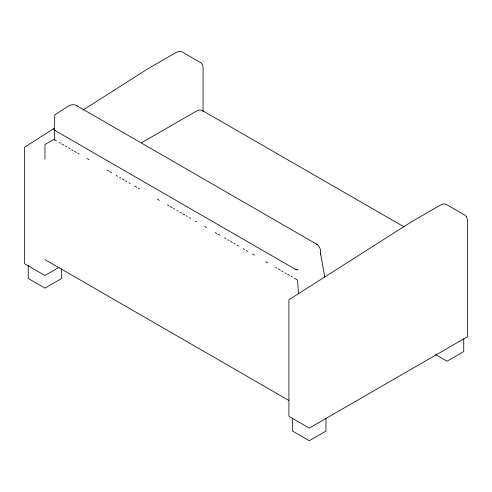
<?xml version="1.0" encoding="UTF-8"?>
<svg xmlns="http://www.w3.org/2000/svg" width="492" height="492" viewBox="0 0 492 492"><rect width="100%" height="100%" fill="white"/><g stroke="black" fill="none" stroke-linecap="round" stroke-linejoin="round"><path stroke-width="0.74" d="M54.384 128.227L24.6 147.176L24.6 263.737L44.956 275.489L58.905 267.433M82.871 110.11L147.625 68.929L176.72 52.127L180.152 51.26L181.942 51.838L200.73 62.687L202.587 64.76L203.085 67.349L203.085 111.586M141.536 142.772L196.542 111.014L199.408 110.017L201.861 110.276L404 226.824M297.34 269.8L297.863 269.739L295.249 269.235L54.729 130.337L54.145 129.39L54.827 114.907L67.951 106.352C70.35 104.747 73.603 104.015 76.266 105.417L317.186 244.512L319.333 246.732L320.304 249.253L320.741 254.542L324.775 277.027M296.805 269.776L295.274 269.235M54.778 140.122L54.218 129.064L54.237 129.734M435.488 354.523L447.043 361.196L463.747 351.552L463.747 338.613M56.519 140.933L53.862 139.402L44.969 144.531L44.969 159.113M59.175 142.465L60.504 143.233M61.832 144.002L63.825 145.152M65.153 145.915L66.481 146.684M68.474 147.834L69.802 148.602M71.795 149.752L73.124 150.521M74.452 151.284L76.444 152.434M77.773 153.203L79.101 153.971M87.066 158.572L89.058 159.722M106.992 170.072L108.32 170.841M109.648 171.603L111.641 172.753M116.29 175.441L117.619 176.21M119.605 177.36L120.934 178.122M122.262 178.891L124.255 180.041M125.583 180.81L126.911 181.573M128.904 182.723L130.232 183.491M134.882 186.173L136.874 187.329M138.203 188.092L139.531 188.86M157.458 199.211L159.451 200.361M167.421 204.961L168.75 205.73M170.078 206.499L172.071 207.649M173.399 208.411L174.728 209.18M176.72 210.33L178.049 211.099M180.041 212.249L181.37 213.011M182.698 213.78L184.691 214.93M186.019 215.699L187.347 216.468M189.334 217.618L190.662 218.38M195.312 221.068L196.64 221.831M204.611 226.431L206.603 227.587M215.238 232.568L216.566 233.337M217.894 234.1L219.887 235.25M224.53 237.937L225.859 238.7M227.851 239.856L229.18 240.619M230.508 241.387L232.501 242.538M233.829 243.306L235.158 244.069M237.15 245.219L238.479 245.988M243.128 248.669L244.456 249.438M246.449 250.588L247.777 251.357M252.427 254.038L254.419 255.188M265.705 261.707L267.697 262.857M275.668 267.457L276.996 268.226M278.324 268.995L280.317 270.145M281.645 270.907L282.974 271.676M284.966 272.826L286.295 273.595M287.623 274.358L289.616 275.508M290.944 276.276L292.273 277.045M294.265 278.195L297.58 280.114L298.484 293.878M44.969 259.635L288.693 400.347M316.325 244.014L317.186 244.512M76.266 105.417L77.127 105.915M55.19 130.62L54.225 129.71M466.441 216.542L465.045 215.287L446.256 204.438L444.467 203.86L441.828 204.334L411.939 221.529L288.915 299.776L288.915 416.337L309.271 428.089L467.4 336.792L467.4 219.955L466.545 216.732M325.968 418.163L325.968 431.103L309.271 440.74L292.568 431.103L292.568 418.163M61.654 268.601L61.654 278.503L44.956 288.14L28.253 278.503L28.253 265.557M320.741 254.542L320.673 254.862L320.489 253.903L320.741 254.542"/></g></svg>
